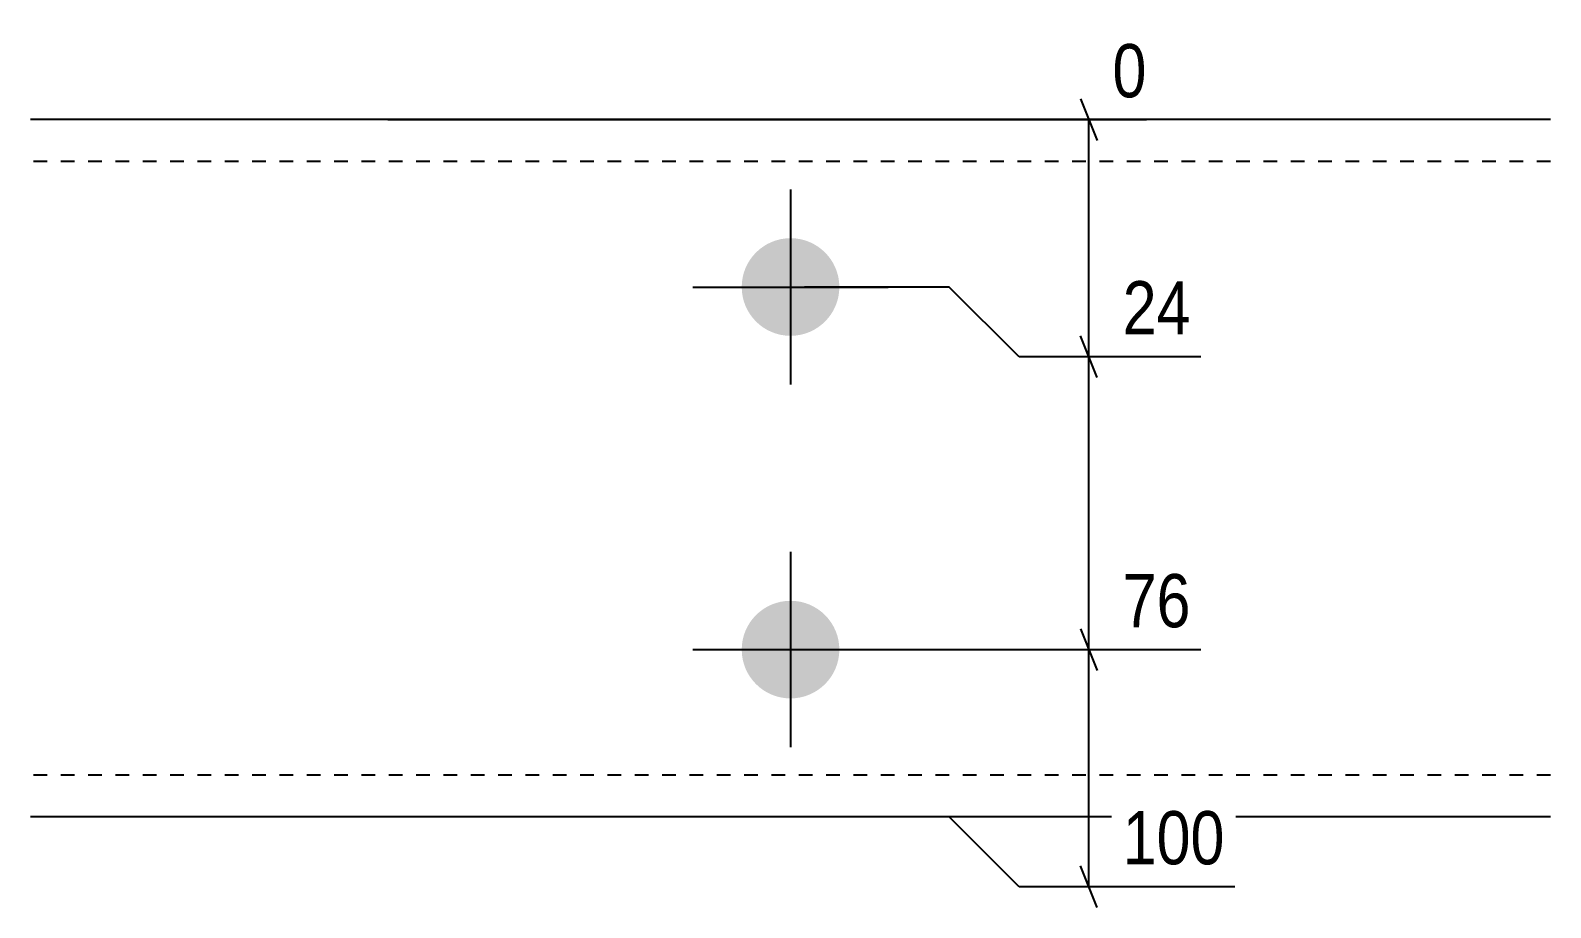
# Model space of a CAD drawing. Header units: millimetres. Extents: x 5 to 26112, y 5 to 1207.
# Drawn here: x 15369.5 to 15587.5, y 46.8 to 172.6 of the extents above; entities that cross this region are included whole.
import ezdxf

# ---------------------------------------------------------------- set-up
doc = ezdxf.new("R2010")
doc.units = ezdxf.units.MM
doc.linetypes.add('DXK_LINE_DOT2', pattern=[3.9198, 1.9599, -1.9599])
doc.layers.add('MÅLSÆTNING', color=7, linetype='Continuous')
doc.layers.add('STÅL', color=7, linetype='Continuous')
doc.styles.add('Arial Narrow', font='ARIALN.TTF', dxfattribs={"height": 0.2})

msp = doc.modelspace()

# ---------------------------------------------------------------- hatches: boundary and pattern name
at = {"layer": 'STÅL', "linetype": 'Continuous'}
for points in [[(15478.54, 142.8, -1), (15478.54, 128.8, -1)], [(15478.54, 90.8, -1), (15478.54, 76.8, -1)]]:
    msp.add_hatch(color=96, dxfattribs=at).paths.add_polyline_path(points)

# ---------------------------------------------------------------- linework, layer by layer
at = {"layer": 'MÅLSÆTNING', "color": 7, "linetype": 'Continuous'}
for p, q in [((15520.11, 162.8), (15522.51, 156.8)), ((15420.81, 159.8), (15529.58, 159.8)), ((15521.31, 125.8), (15521.31, 159.8)), ((15501.31, 135.8), (15480.54, 135.8)), ((15501.31, 135.8), (15480.54, 135.8)), ((15511.31, 125.8), (15501.31, 135.8)), ((15511.31, 125.8), (15501.31, 135.8)), ((15522.51, 122.8), (15520.11, 128.8)), ((15522.51, 122.8), (15520.11, 128.8)), ((15537.37, 125.8), (15511.31, 125.8)), ((15537.37, 125.8), (15511.31, 125.8)), ((15521.31, 83.8), (15521.31, 125.8)), ((15520.11, 86.8), (15522.51, 80.8)), ((15520.11, 86.8), (15522.51, 80.8)), ((15480.54, 83.8), (15537.37, 83.8)), ((15480.54, 83.8), (15537.37, 83.8)), ((15521.31, 49.8), (15521.31, 83.8)), ((15501.31, 59.8), (15472.16, 59.8)), ((15511.31, 49.8), (15501.31, 59.8)), ((15522.51, 46.8), (15520.11, 52.8)), ((15542.25, 49.8), (15511.31, 49.8))]:
    msp.add_line(p, q, dxfattribs=at)
at = {"layer": 'STÅL', "color": 2, "linetype": 'Continuous'}
for p, q in [((15587.54, 159.8), (15369.54, 159.8)), ((15587.54, 59.8), (15369.54, 59.8))]:
    msp.add_line(p, q, dxfattribs=at)
at = {"layer": 'STÅL', "color": 7, "linetype": 'DXK_LINE_DOT2'}
for p, q in [((15587.54, 153.8), (15369.54, 153.8)), ((15587.54, 65.8), (15369.54, 65.8))]:
    msp.add_line(p, q, dxfattribs=at)
at = {"layer": 'STÅL', "color": 96, "linetype": 'Continuous'}
for p, q in [((15478.54, 149.8), (15478.54, 121.8)), ((15464.54, 135.8), (15492.54, 135.8)), ((15478.54, 97.8), (15478.54, 69.8)), ((15464.54, 83.8), (15492.54, 83.8))]:
    msp.add_line(p, q, dxfattribs=at)

# ---------------------------------------------------------------- wipeouts: each hides what was drawn before it
at = {"color": 0, "linetype": 'Continuous'}
for points in [[(15537.52, 127.4), (15537.52, 138.6), (15524.57, 138.6), (15524.57, 127.4)], [(15537.52, 85.4), (15537.52, 96.6), (15524.57, 96.6), (15524.57, 85.4)]]:
    msp.add_wipeout(points, dxfattribs=at).dxf.layer = 'MÅLSÆTNING'

# ---------------------------------------------------------------- next in the draw order: texts
at = {"layer": 'MÅLSÆTNING', "color": 3, "linetype": 'Continuous', "style": 'Arial Narrow'}
for s, p in [('24', (15526.17, 129)), ('76', (15526.17, 87))]:
    msp.add_text(s, height=7.635, dxfattribs=at).set_placement(p)

# ---------------------------------------------------------------- next in the draw order: wipeouts: each hides what was drawn before it
at = {"color": 0, "linetype": 'Continuous'}
for points in [[(15531.18, 161.4), (15531.18, 172.6), (15523.11, 172.6), (15523.11, 161.4)], [(15542.39, 51.4), (15542.39, 62.6), (15524.57, 62.6), (15524.57, 51.4)]]:
    msp.add_wipeout(points, dxfattribs=at).dxf.layer = 'MÅLSÆTNING'

# ---------------------------------------------------------------- next in the draw order: texts
at = {"layer": 'MÅLSÆTNING', "color": 3, "linetype": 'Continuous', "style": 'Arial Narrow'}
for s, height, p in [('0', 7.64, (15524.71, 163)), ('100', 7.635, (15526.17, 53))]:
    msp.add_text(s, height=height, dxfattribs=at).set_placement(p)

doc.saveas('drawing.dxf')
